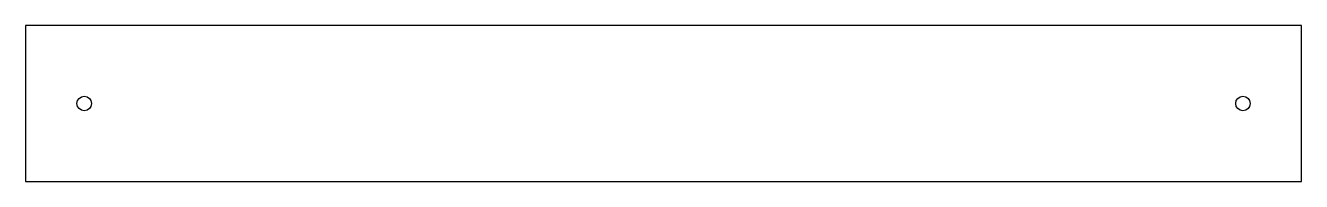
# Model space of a CAD drawing. Header units: millimetres. Extents: x 0 to 411, y 0 to 50.
import ezdxf

# ---------------------------------------------------------------- set-up
doc = ezdxf.new("R2010")
doc.units = ezdxf.units.MM

msp = doc.modelspace()

# ---------------------------------------------------------------- linework, layer by layer
msp.add_lwpolyline([(0, 0), (410.5, 0), (410.5, 50), (0, 50)], close=True)
for centre in [(18.89, 25), (391.67, 25)]:
    msp.add_circle(centre, 2.34)

doc.saveas('drawing.dxf')
